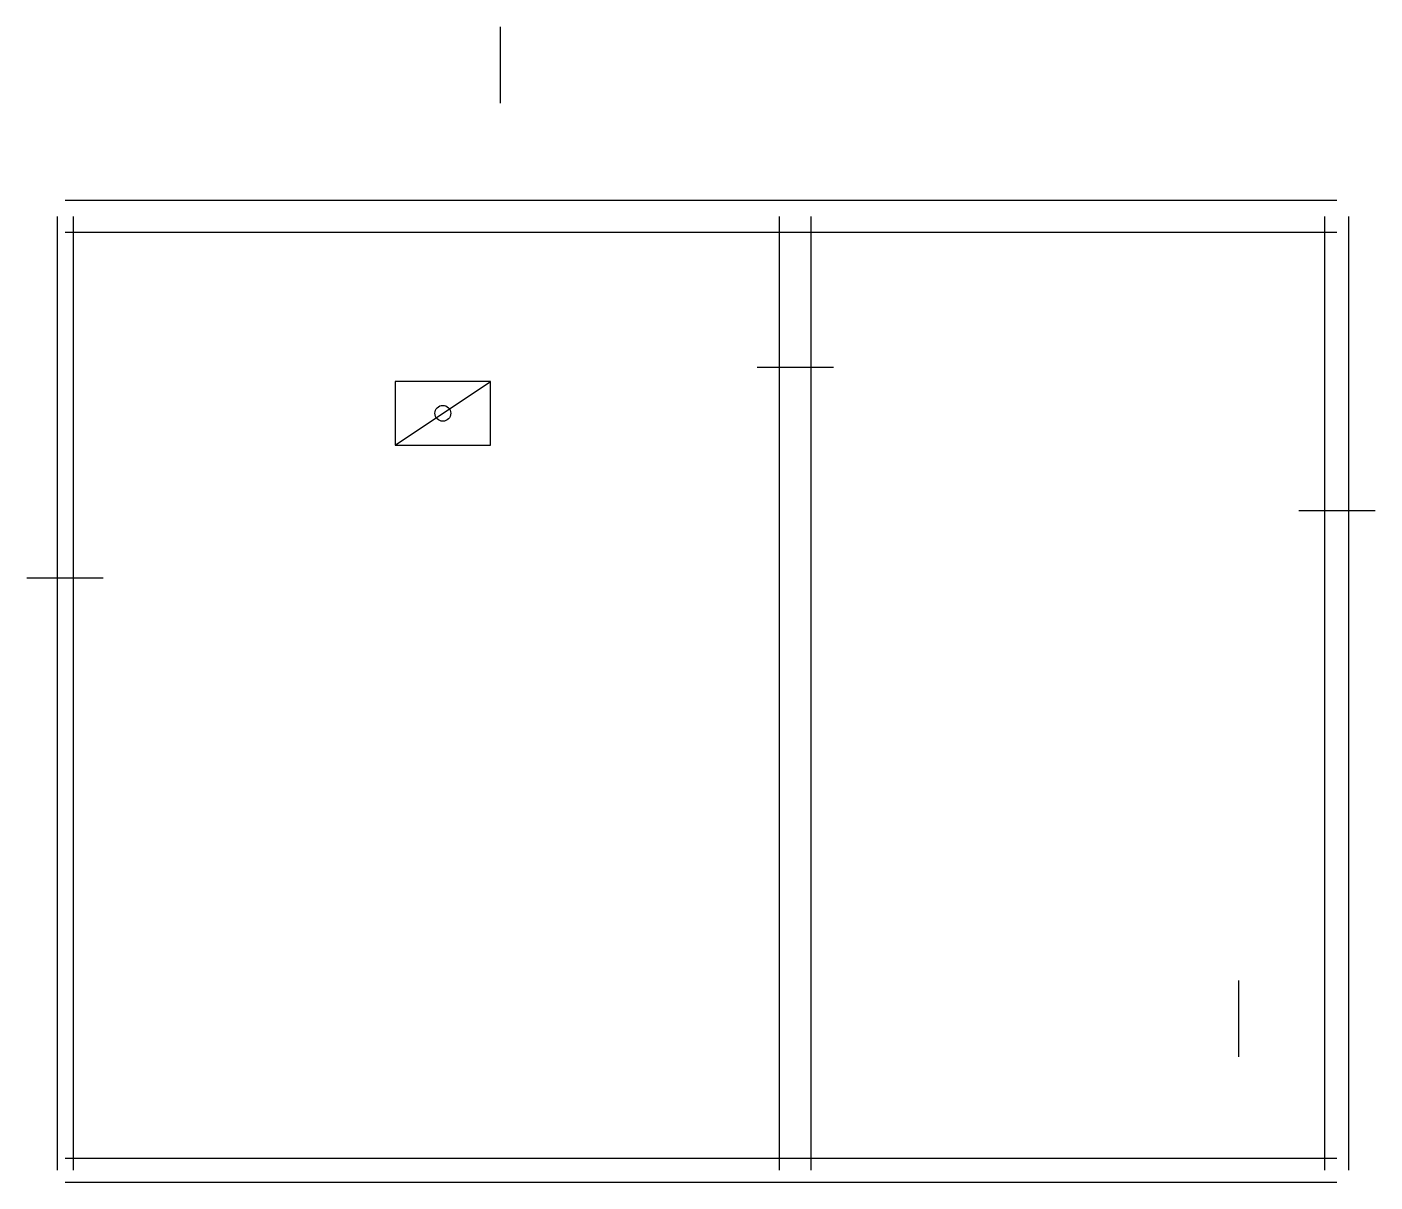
# Model space of a CAD drawing. Header units: millimetres. Extents: x -240 to 8240, y -75 to 7192.
import ezdxf

# ---------------------------------------------------------------- set-up
doc = ezdxf.new("R2010")
doc.units = ezdxf.units.MM
for name, color, linetype in [('FURN', 3, 'Continuous'), ('OPENING', 4, 'Continuous'), ('WALL', 7, 'Continuous')]:
    doc.layers.add(name, color=color, linetype=linetype)

# ---------------------------------------------------------------- blocks, each defined once
blk = doc.blocks.new('NOISE_INNER_55')
at = {"layer": 'FURN'}
blk.add_line((1758.1, 3609.3), (2358.1, 4009.3), dxfattribs=at)
blk.add_lwpolyline([(1758.1, 3609.3), (2358.1, 3609.3), (2358.1, 4009.3), (1758.1, 4009.3), (1758.1, 3609.3)], close=True, dxfattribs=at)
at = {"layer": 'OPENING'}
for p, q in [((2418.3, 6240), (2418.3, 5760)), ((7064.3, -240), (7064.3, 240))]:
    blk.add_line(p, q, dxfattribs=at)
blk = doc.blocks.new('NOISE_OUTER_55')
at = {"layer": 'FURN'}
blk.add_circle((2058.1, 3809.3), 50, dxfattribs=at)
blk.add_blockref('NOISE_INNER_55', (0, 0))

msp = doc.modelspace()

# ---------------------------------------------------------------- linework, layer by layer
at = {"layer": 'OPENING'}
for p, q in [((4833, 5048.8), (4353, 5048.8)), ((8240, 4149), (7760, 4149)), ((-240, 3727), (240, 3727))]:
    msp.add_line(p, q, dxfattribs=at)
at = {"layer": 'WALL'}
for p, q in [((8000, 6100), (0, 6100)), ((-50, 6000), (-50, 0)), ((7925, 0), (7925, 6000)), ((8075, 0), (8075, 6000)), ((0, -75), (8000, -75))]:
    msp.add_line(p, q, dxfattribs=at)
for points in [[(50, 6000), (50, 0)], [(4493, 0), (4493, 6000)], [(4693, 0), (4693, 6000)], [(8000, 5900), (0, 5900)], [(0, 75), (8000, 75)]]:
    msp.add_lwpolyline(points, dxfattribs=at)

# ---------------------------------------------------------------- block references
msp.add_blockref('NOISE_OUTER_55', (318.2, 952.4))

doc.saveas('drawing.dxf')
